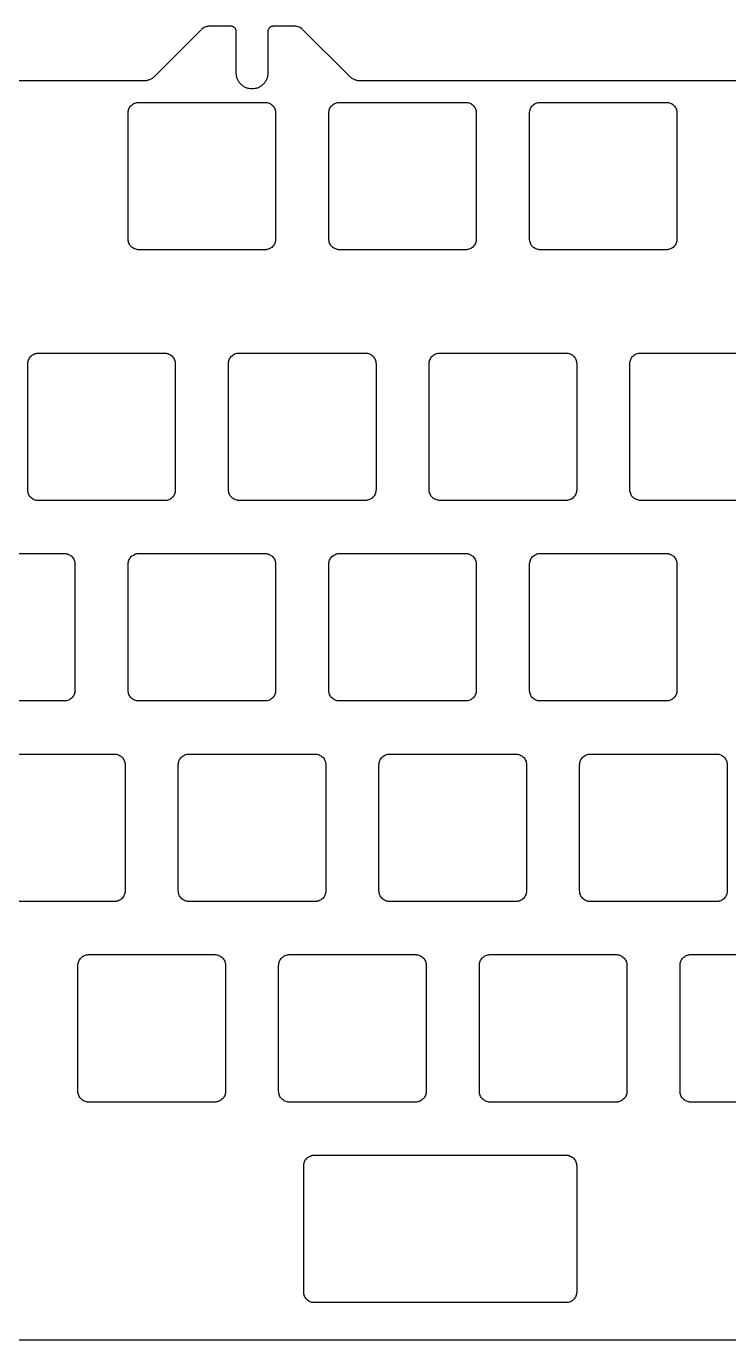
# Model space of a CAD drawing. Header units: millimetres. Extents: x 71 to 420, y 37 to 165.
# Drawn here: x 169.4 to 236, y 40.1 to 164.9 of the extents above; entities that cross this region are included whole.
import ezdxf

# ---------------------------------------------------------------- set-up
doc = ezdxf.new("R2010")
doc.units = ezdxf.units.MM

msp = doc.modelspace()

# ---------------------------------------------------------------- linework, layer by layer
at = {"color": 7, "linetype": 'Continuous', "lineweight": 25}
for p, q in [((188.79, 164.89), (186.71, 164.89)), ((194.88, 164.89), (192.79, 164.89)), ((186, 164.59), (181.53, 160.12)), ((189.29, 160.44), (189.29, 164.39)), ((192.29, 164.39), (192.29, 160.44)), ((200.06, 160.12), (195.59, 164.59)), ((180.47, 159.69), (115.39, 159.69)), ((266.2, 159.69), (201.12, 159.69)), ((180.03, 157.66), (192.03, 157.66)), ((199.08, 157.66), (211.08, 157.66)), ((218.13, 157.66), (230.13, 157.66)), ((179.03, 144.66), (179.03, 156.66)), ((193.03, 156.66), (193.03, 144.66)), ((198.08, 144.66), (198.08, 156.66)), ((212.08, 156.66), (212.08, 144.66)), ((217.13, 144.66), (217.13, 156.66)), ((231.13, 156.66), (231.13, 144.66)), ((192.03, 143.66), (180.03, 143.66)), ((211.08, 143.66), (199.08, 143.66)), ((230.13, 143.66), (218.13, 143.66)), ((170.51, 133.83), (182.51, 133.83)), ((189.56, 133.85), (201.56, 133.85)), ((208.61, 133.85), (220.61, 133.85)), ((227.66, 133.85), (239.66, 133.85)), ((169.51, 120.83), (169.51, 132.83)), ((183.51, 132.83), (183.51, 120.83)), ((188.56, 120.85), (188.56, 132.85)), ((202.56, 132.85), (202.56, 120.85)), ((207.61, 120.85), (207.61, 132.85)), ((221.61, 132.85), (221.61, 120.85)), ((226.66, 120.85), (226.66, 132.85)), ((182.51, 119.83), (170.51, 119.83)), ((201.56, 119.85), (189.56, 119.85)), ((220.61, 119.85), (208.61, 119.85)), ((239.66, 119.85), (227.66, 119.85)), ((160.98, 114.8), (172.98, 114.8)), ((180.03, 114.8), (192.03, 114.8)), ((199.08, 114.8), (211.08, 114.8)), ((218.13, 114.8), (230.13, 114.8)), ((173.98, 113.8), (173.98, 101.8)), ((179.03, 101.8), (179.03, 113.8)), ((193.03, 113.8), (193.03, 101.8)), ((198.08, 101.8), (198.08, 113.8)), ((212.08, 113.8), (212.08, 101.8)), ((217.13, 101.8), (217.13, 113.8)), ((231.13, 113.8), (231.13, 101.8)), ((172.98, 100.8), (160.98, 100.8)), ((192.03, 100.8), (180.03, 100.8)), ((211.08, 100.8), (199.08, 100.8)), ((230.13, 100.8), (218.13, 100.8)), ((165.74, 95.75), (177.74, 95.75)), ((184.79, 95.75), (196.79, 95.75)), ((203.84, 95.75), (215.84, 95.75)), ((222.89, 95.75), (234.89, 95.75)), ((178.74, 94.75), (178.74, 82.75)), ((183.79, 82.75), (183.79, 94.75)), ((197.79, 94.75), (197.79, 82.75)), ((202.84, 82.75), (202.84, 94.75)), ((216.84, 94.75), (216.84, 82.75)), ((221.89, 82.75), (221.89, 94.75)), ((235.89, 94.75), (235.89, 82.75)), ((177.74, 81.75), (165.74, 81.75)), ((196.79, 81.75), (184.79, 81.75)), ((215.84, 81.75), (203.84, 81.75)), ((234.89, 81.75), (222.89, 81.75)), ((175.27, 76.7), (187.27, 76.7)), ((194.32, 76.7), (206.32, 76.7)), ((213.37, 76.7), (225.37, 76.7)), ((232.42, 76.7), (244.42, 76.7)), ((174.27, 63.7), (174.27, 75.7)), ((188.27, 75.7), (188.27, 63.7)), ((193.32, 63.7), (193.32, 75.7)), ((207.32, 75.7), (207.32, 63.7)), ((212.37, 63.7), (212.37, 75.7)), ((226.37, 75.7), (226.37, 63.7)), ((231.42, 63.7), (231.42, 75.7)), ((187.27, 62.7), (175.27, 62.7)), ((206.32, 62.7), (194.32, 62.7)), ((225.37, 62.7), (213.37, 62.7)), ((244.42, 62.7), (232.42, 62.7)), ((196.7, 57.65), (206.22, 57.65)), ((206.22, 57.65), (220.61, 57.65)), ((195.7, 44.65), (195.7, 56.65)), ((221.61, 56.65), (221.61, 44.65)), ((211.08, 43.65), (196.7, 43.65)), ((220.61, 43.65), (211.09, 43.65)), ((127.68, 40.12), (277.72, 40.12))]:
    msp.add_line(p, q, dxfattribs=at)
for points, knots in [([(186.71, 164.89), (186.68, 164.88), (186.61, 164.88), (186.48, 164.86), (186.32, 164.82), (186.18, 164.74), (186.07, 164.66), (186.03, 164.62), (186, 164.59)], [0, 0, 0, 0, 0.125076, 0.250151, 0.5, 0.749849, 0.874924, 1, 1, 1, 1]), ([(189.29, 164.39), (189.29, 164.41), (189.29, 164.45), (189.28, 164.52), (189.25, 164.59), (189.21, 164.67), (189.15, 164.74), (189.07, 164.8), (188.99, 164.85), (188.89, 164.88), (188.83, 164.88), (188.79, 164.89)], [0, 0, 0, 0, 0.083631, 0.166537, 0.250168, 0.37514, 0.500112, 0.625084, 0.750056, 0.875028, 1, 1, 1, 1]), ([(192.79, 164.89), (192.77, 164.88), (192.73, 164.88), (192.67, 164.87), (192.59, 164.85), (192.52, 164.8), (192.44, 164.74), (192.38, 164.67), (192.33, 164.58), (192.3, 164.48), (192.3, 164.42), (192.29, 164.39)], [0, 0, 0, 0, 0.083631, 0.166537, 0.250168, 0.37514, 0.500112, 0.625084, 0.750056, 0.875028, 1, 1, 1, 1]), ([(195.59, 164.59), (195.56, 164.62), (195.52, 164.66), (195.41, 164.74), (195.27, 164.82), (195.11, 164.86), (194.98, 164.88), (194.91, 164.88), (194.88, 164.89)], [0, 0, 0, 0, 0.125076, 0.250152, 0.5, 0.749849, 0.874924, 1, 1, 1, 1]), ([(181.53, 160.12), (181.51, 160.1), (181.46, 160.06), (181.39, 159.99), (181.29, 159.93), (181.18, 159.86), (181.05, 159.8), (180.91, 159.75), (180.77, 159.71), (180.62, 159.69), (180.52, 159.69), (180.47, 159.69)], [0, 0, 0, 0, 0.083407, 0.166635, 0.250042, 0.375035, 0.500028, 0.625021, 0.750014, 0.875007, 1, 1, 1, 1]), ([(192.29, 160.44), (192.29, 160.4), (192.29, 160.34), (192.28, 160.24), (192.26, 160.13), (192.23, 160), (192.17, 159.81), (192.05, 159.6), (191.86, 159.37), (191.63, 159.18), (191.37, 159.04), (191.09, 158.95), (190.79, 158.93), (190.5, 158.95), (190.22, 159.04), (189.96, 159.18), (189.73, 159.37), (189.54, 159.6), (189.42, 159.81), (189.36, 160), (189.32, 160.14), (189.3, 160.29), (189.3, 160.39), (189.29, 160.44)], [0, 0, 0, 0, 0.020872, 0.041698, 0.06257, 0.093848, 0.125126, 0.187606, 0.250086, 0.312566, 0.375047, 0.437527, 0.500007, 0.562487, 0.624967, 0.687448, 0.749928, 0.812408, 0.874888, 0.906166, 0.937444, 0.968722, 1, 1, 1, 1]), ([(201.12, 159.69), (201.08, 159.69), (201.02, 159.69), (200.92, 159.7), (200.81, 159.72), (200.68, 159.75), (200.54, 159.8), (200.41, 159.86), (200.28, 159.94), (200.16, 160.02), (200.09, 160.09), (200.06, 160.12)], [0, 0, 0, 0, 0.083407, 0.166635, 0.250042, 0.375035, 0.500028, 0.625021, 0.750014, 0.875007, 1, 1, 1, 1]), ([(179.03, 156.66), (179.04, 156.69), (179.04, 156.76), (179.06, 156.89), (179.1, 157.05), (179.2, 157.22), (179.32, 157.37), (179.48, 157.5), (179.65, 157.59), (179.81, 157.64), (179.94, 157.66), (180, 157.66), (180.03, 157.66)], [0, 0, 0, 0, 0.0625568, 0.1251136, 0.2500758, 0.3750379, 0.5, 0.6249622, 0.7499244, 0.8748865, 0.9374433, 1, 1, 1, 1]), ([(192.03, 157.66), (192.07, 157.66), (192.13, 157.66), (192.26, 157.64), (192.42, 157.59), (192.59, 157.5), (192.75, 157.37), (192.87, 157.22), (192.96, 157.05), (193.01, 156.89), (193.03, 156.76), (193.03, 156.69), (193.03, 156.66)], [0, 0, 0, 0, 0.062557, 0.125114, 0.250076, 0.375038, 0.5, 0.624962, 0.749924, 0.874886, 0.937443, 1, 1, 1, 1]), ([(198.08, 156.66), (198.09, 156.69), (198.09, 156.76), (198.11, 156.89), (198.15, 157.05), (198.25, 157.22), (198.37, 157.37), (198.53, 157.5), (198.7, 157.59), (198.86, 157.64), (198.99, 157.66), (199.05, 157.66), (199.08, 157.66)], [0, 0, 0, 0, 0.062557, 0.125114, 0.250076, 0.375038, 0.5, 0.624962, 0.749924, 0.874886, 0.937443, 1, 1, 1, 1]), ([(211.08, 157.66), (211.12, 157.66), (211.18, 157.66), (211.31, 157.64), (211.47, 157.59), (211.64, 157.5), (211.8, 157.37), (211.92, 157.22), (212.01, 157.05), (212.06, 156.89), (212.08, 156.76), (212.08, 156.69), (212.08, 156.66)], [0, 0, 0, 0, 0.062557, 0.125114, 0.250076, 0.375038, 0.5, 0.624962, 0.749924, 0.874886, 0.937443, 1, 1, 1, 1]), ([(217.13, 156.66), (217.14, 156.69), (217.14, 156.76), (217.16, 156.89), (217.2, 157.05), (217.3, 157.22), (217.42, 157.37), (217.58, 157.5), (217.75, 157.59), (217.91, 157.64), (218.04, 157.66), (218.1, 157.66), (218.13, 157.66)], [0, 0, 0, 0, 0.0625568, 0.1251136, 0.2500757, 0.3750378, 0.5, 0.6249621, 0.7499242, 0.8748865, 0.9374432, 1, 1, 1, 1]), ([(230.13, 157.66), (230.17, 157.66), (230.23, 157.66), (230.36, 157.64), (230.52, 157.59), (230.69, 157.5), (230.85, 157.37), (230.97, 157.22), (231.06, 157.05), (231.11, 156.89), (231.13, 156.76), (231.13, 156.69), (231.13, 156.66)], [0, 0, 0, 0, 0.062557, 0.125114, 0.250076, 0.375038, 0.5, 0.624962, 0.749924, 0.874886, 0.937443, 1, 1, 1, 1]), ([(180.03, 143.66), (180, 143.66), (179.94, 143.66), (179.81, 143.68), (179.65, 143.73), (179.48, 143.82), (179.32, 143.95), (179.2, 144.1), (179.1, 144.28), (179.06, 144.43), (179.04, 144.56), (179.04, 144.63), (179.03, 144.66)], [0, 0, 0, 0, 0.0625567, 0.1251135, 0.2500756, 0.3750377, 0.5, 0.6249621, 0.7499242, 0.8748864, 0.9374432, 1, 1, 1, 1]), ([(193.03, 144.66), (193.03, 144.63), (193.03, 144.56), (193.01, 144.43), (192.96, 144.28), (192.87, 144.1), (192.75, 143.95), (192.59, 143.82), (192.42, 143.73), (192.26, 143.68), (192.13, 143.66), (192.07, 143.66), (192.03, 143.66)], [0, 0, 0, 0, 0.062557, 0.125114, 0.250076, 0.375038, 0.5, 0.624962, 0.749924, 0.874886, 0.937443, 1, 1, 1, 1]), ([(199.08, 143.66), (199.05, 143.66), (198.99, 143.66), (198.86, 143.68), (198.7, 143.73), (198.53, 143.82), (198.37, 143.95), (198.25, 144.1), (198.15, 144.28), (198.11, 144.43), (198.09, 144.56), (198.09, 144.63), (198.08, 144.66)], [0, 0, 0, 0, 0.062557, 0.125114, 0.250076, 0.375038, 0.5, 0.624962, 0.749924, 0.874886, 0.937443, 1, 1, 1, 1]), ([(212.08, 144.66), (212.08, 144.63), (212.08, 144.56), (212.06, 144.43), (212.01, 144.28), (211.92, 144.1), (211.8, 143.95), (211.64, 143.82), (211.47, 143.73), (211.31, 143.68), (211.18, 143.66), (211.12, 143.66), (211.08, 143.66)], [0, 0, 0, 0, 0.062557, 0.125114, 0.250076, 0.375038, 0.5, 0.624962, 0.749924, 0.874886, 0.937443, 1, 1, 1, 1]), ([(218.13, 143.66), (218.1, 143.66), (218.04, 143.66), (217.91, 143.68), (217.75, 143.73), (217.58, 143.82), (217.42, 143.95), (217.3, 144.1), (217.2, 144.28), (217.16, 144.43), (217.14, 144.56), (217.14, 144.63), (217.13, 144.66)], [0, 0, 0, 0, 0.062557, 0.125114, 0.250076, 0.375038, 0.5, 0.624962, 0.749924, 0.874886, 0.937443, 1, 1, 1, 1]), ([(231.13, 144.66), (231.13, 144.63), (231.13, 144.56), (231.11, 144.43), (231.06, 144.28), (230.97, 144.1), (230.85, 143.95), (230.69, 143.82), (230.52, 143.73), (230.36, 143.68), (230.23, 143.66), (230.17, 143.66), (230.13, 143.66)], [0, 0, 0, 0, 0.0625568, 0.1251136, 0.2500757, 0.3750379, 0.5000001, 0.6249621, 0.7499242, 0.8748865, 0.9374432, 1, 1, 1, 1]), ([(169.51, 132.83), (169.51, 132.86), (169.51, 132.93), (169.53, 133.06), (169.58, 133.21), (169.67, 133.39), (169.8, 133.54), (169.95, 133.67), (170.12, 133.76), (170.28, 133.81), (170.41, 133.83), (170.47, 133.83), (170.51, 133.83)], [0, 0, 0, 0, 0.0625567, 0.1251135, 0.2500757, 0.3750378, 0.5, 0.6249621, 0.7499244, 0.8748865, 0.9374433, 1, 1, 1, 1]), ([(182.51, 133.83), (182.54, 133.83), (182.61, 133.83), (182.74, 133.81), (182.89, 133.76), (183.07, 133.67), (183.22, 133.54), (183.34, 133.39), (183.44, 133.21), (183.48, 133.06), (183.5, 132.93), (183.51, 132.86), (183.51, 132.83)], [0, 0, 0, 0, 0.062557, 0.125114, 0.250076, 0.375038, 0.5, 0.624962, 0.749924, 0.874887, 0.937443, 1, 1, 1, 1]), ([(188.56, 132.85), (188.56, 132.88), (188.56, 132.95), (188.58, 133.08), (188.63, 133.23), (188.72, 133.41), (188.85, 133.56), (189, 133.68), (189.17, 133.78), (189.33, 133.83), (189.46, 133.85), (189.52, 133.85), (189.56, 133.85)], [0, 0, 0, 0, 0.062557, 0.125114, 0.250076, 0.375038, 0.5, 0.624962, 0.749924, 0.874886, 0.937443, 1, 1, 1, 1]), ([(201.56, 133.85), (201.59, 133.85), (201.66, 133.85), (201.79, 133.83), (201.94, 133.78), (202.12, 133.68), (202.27, 133.56), (202.39, 133.41), (202.49, 133.23), (202.53, 133.08), (202.55, 132.95), (202.56, 132.88), (202.56, 132.85)], [0, 0, 0, 0, 0.062557, 0.125114, 0.250076, 0.375038, 0.5, 0.624962, 0.749924, 0.874886, 0.937443, 1, 1, 1, 1]), ([(207.61, 132.85), (207.61, 132.88), (207.61, 132.95), (207.63, 133.08), (207.68, 133.23), (207.77, 133.41), (207.9, 133.56), (208.05, 133.68), (208.22, 133.78), (208.38, 133.83), (208.51, 133.85), (208.57, 133.85), (208.61, 133.85)], [0, 0, 0, 0, 0.062557, 0.125114, 0.250076, 0.375038, 0.5, 0.624962, 0.749924, 0.874886, 0.937443, 1, 1, 1, 1]), ([(220.61, 133.85), (220.64, 133.85), (220.71, 133.85), (220.84, 133.83), (220.99, 133.78), (221.17, 133.68), (221.32, 133.56), (221.44, 133.41), (221.54, 133.23), (221.58, 133.08), (221.6, 132.95), (221.61, 132.88), (221.61, 132.85)], [0, 0, 0, 0, 0.062557, 0.125114, 0.250076, 0.375038, 0.5, 0.624962, 0.749924, 0.874886, 0.937443, 1, 1, 1, 1]), ([(226.66, 132.85), (226.66, 132.88), (226.66, 132.95), (226.68, 133.08), (226.73, 133.23), (226.82, 133.41), (226.95, 133.56), (227.1, 133.68), (227.27, 133.78), (227.43, 133.83), (227.56, 133.85), (227.62, 133.85), (227.66, 133.85)], [0, 0, 0, 0, 0.062557, 0.125114, 0.250076, 0.375038, 0.5, 0.624962, 0.749924, 0.874886, 0.937443, 1, 1, 1, 1]), ([(170.51, 119.83), (170.47, 119.83), (170.41, 119.83), (170.28, 119.85), (170.12, 119.9), (169.95, 119.99), (169.8, 120.12), (169.67, 120.27), (169.58, 120.44), (169.53, 120.6), (169.51, 120.73), (169.51, 120.8), (169.51, 120.83)], [0, 0, 0, 0, 0.062557, 0.125114, 0.250076, 0.375038, 0.5, 0.624962, 0.749924, 0.874886, 0.937443, 1, 1, 1, 1]), ([(183.51, 120.83), (183.51, 120.8), (183.5, 120.73), (183.48, 120.6), (183.44, 120.44), (183.34, 120.27), (183.22, 120.12), (183.07, 119.99), (182.89, 119.9), (182.74, 119.85), (182.61, 119.83), (182.54, 119.83), (182.51, 119.83)], [0, 0, 0, 0, 0.062557, 0.125114, 0.250076, 0.375038, 0.5, 0.624962, 0.749924, 0.874886, 0.937443, 1, 1, 1, 1]), ([(189.56, 119.85), (189.52, 119.85), (189.46, 119.85), (189.33, 119.87), (189.17, 119.92), (189, 120.01), (188.85, 120.14), (188.72, 120.29), (188.63, 120.46), (188.58, 120.62), (188.56, 120.75), (188.56, 120.82), (188.56, 120.85)], [0, 0, 0, 0, 0.062557, 0.125114, 0.250076, 0.375038, 0.5, 0.624962, 0.749924, 0.874886, 0.937443, 1, 1, 1, 1]), ([(202.56, 120.85), (202.56, 120.82), (202.55, 120.75), (202.53, 120.62), (202.49, 120.46), (202.39, 120.29), (202.27, 120.14), (202.12, 120.01), (201.94, 119.92), (201.79, 119.87), (201.66, 119.85), (201.59, 119.85), (201.56, 119.85)], [0, 0, 0, 0, 0.062557, 0.125114, 0.250076, 0.375038, 0.5, 0.624962, 0.749924, 0.874886, 0.937443, 1, 1, 1, 1]), ([(208.61, 119.85), (208.57, 119.85), (208.51, 119.85), (208.38, 119.87), (208.22, 119.92), (208.05, 120.01), (207.9, 120.14), (207.77, 120.29), (207.68, 120.46), (207.63, 120.62), (207.61, 120.75), (207.61, 120.82), (207.61, 120.85)], [0, 0, 0, 0, 0.062557, 0.125114, 0.250076, 0.375038, 0.5, 0.624962, 0.749924, 0.874886, 0.937443, 1, 1, 1, 1]), ([(221.61, 120.85), (221.61, 120.82), (221.6, 120.75), (221.58, 120.62), (221.54, 120.46), (221.44, 120.29), (221.32, 120.14), (221.17, 120.01), (220.99, 119.92), (220.84, 119.87), (220.71, 119.85), (220.64, 119.85), (220.61, 119.85)], [0, 0, 0, 0, 0.062557, 0.125114, 0.250076, 0.375038, 0.5, 0.624962, 0.749924, 0.874886, 0.937443, 1, 1, 1, 1]), ([(227.66, 119.85), (227.62, 119.85), (227.56, 119.85), (227.43, 119.87), (227.27, 119.92), (227.1, 120.01), (226.95, 120.14), (226.82, 120.29), (226.73, 120.46), (226.68, 120.62), (226.66, 120.75), (226.66, 120.82), (226.66, 120.85)], [0, 0, 0, 0, 0.062557, 0.125114, 0.250076, 0.375038, 0.5, 0.624962, 0.749924, 0.874886, 0.937443, 1, 1, 1, 1]), ([(172.98, 114.8), (173.02, 114.8), (173.08, 114.8), (173.21, 114.78), (173.37, 114.73), (173.54, 114.63), (173.69, 114.51), (173.82, 114.36), (173.91, 114.18), (173.96, 114.03), (173.98, 113.9), (173.98, 113.83), (173.98, 113.8)], [0, 0, 0, 0, 0.062557, 0.125114, 0.250076, 0.375038, 0.5, 0.624962, 0.749924, 0.874886, 0.937443, 1, 1, 1, 1]), ([(179.03, 113.8), (179.03, 113.83), (179.04, 113.9), (179.06, 114.03), (179.1, 114.18), (179.2, 114.36), (179.32, 114.51), (179.47, 114.63), (179.65, 114.73), (179.8, 114.78), (179.93, 114.8), (180, 114.8), (180.03, 114.8)], [0, 0, 0, 0, 0.062557, 0.125114, 0.250076, 0.375038, 0.5, 0.624962, 0.749924, 0.874886, 0.937443, 1, 1, 1, 1]), ([(192.03, 114.8), (192.07, 114.8), (192.13, 114.8), (192.26, 114.78), (192.42, 114.73), (192.59, 114.63), (192.74, 114.51), (192.87, 114.36), (192.96, 114.18), (193.01, 114.03), (193.03, 113.9), (193.03, 113.83), (193.03, 113.8)], [0, 0, 0, 0, 0.062557, 0.125114, 0.250076, 0.375038, 0.5, 0.624962, 0.749924, 0.874886, 0.937443, 1, 1, 1, 1]), ([(198.08, 113.8), (198.08, 113.83), (198.09, 113.9), (198.11, 114.03), (198.15, 114.18), (198.25, 114.36), (198.37, 114.51), (198.52, 114.63), (198.7, 114.73), (198.85, 114.78), (198.98, 114.8), (199.05, 114.8), (199.08, 114.8)], [0, 0, 0, 0, 0.0625568, 0.1251136, 0.2500757, 0.3750379, 0.5, 0.6249623, 0.7499244, 0.8748864, 0.9374433, 1, 1, 1, 1]), ([(211.08, 114.8), (211.12, 114.8), (211.18, 114.8), (211.31, 114.78), (211.47, 114.73), (211.64, 114.63), (211.79, 114.51), (211.92, 114.36), (212.01, 114.18), (212.06, 114.03), (212.08, 113.9), (212.08, 113.83), (212.08, 113.8)], [0, 0, 0, 0, 0.062557, 0.125114, 0.250076, 0.375038, 0.5, 0.624962, 0.749924, 0.874886, 0.937443, 1, 1, 1, 1]), ([(217.13, 113.8), (217.13, 113.83), (217.14, 113.9), (217.16, 114.03), (217.2, 114.18), (217.3, 114.36), (217.42, 114.51), (217.57, 114.63), (217.75, 114.73), (217.9, 114.78), (218.03, 114.8), (218.1, 114.8), (218.13, 114.8)], [0, 0, 0, 0, 0.062557, 0.125114, 0.250076, 0.375038, 0.5, 0.624962, 0.749924, 0.874886, 0.937443, 1, 1, 1, 1]), ([(230.13, 114.8), (230.17, 114.8), (230.23, 114.8), (230.36, 114.78), (230.52, 114.73), (230.69, 114.63), (230.84, 114.51), (230.97, 114.36), (231.06, 114.18), (231.11, 114.03), (231.13, 113.9), (231.13, 113.83), (231.13, 113.8)], [0, 0, 0, 0, 0.0625567, 0.1251135, 0.2500756, 0.3750379, 0.5, 0.6249621, 0.7499243, 0.8748864, 0.9374432, 1, 1, 1, 1]), ([(173.98, 101.8), (173.98, 101.77), (173.98, 101.7), (173.96, 101.57), (173.91, 101.41), (173.82, 101.24), (173.69, 101.09), (173.54, 100.96), (173.37, 100.87), (173.21, 100.82), (173.08, 100.8), (173.02, 100.8), (172.98, 100.8)], [0, 0, 0, 0, 0.062557, 0.125114, 0.250076, 0.375038, 0.5, 0.624962, 0.749924, 0.874886, 0.937443, 1, 1, 1, 1]), ([(180.03, 100.8), (180, 100.8), (179.93, 100.8), (179.8, 100.82), (179.65, 100.87), (179.47, 100.96), (179.32, 101.09), (179.2, 101.24), (179.1, 101.41), (179.06, 101.57), (179.04, 101.7), (179.03, 101.77), (179.03, 101.8)], [0, 0, 0, 0, 0.062557, 0.125114, 0.250076, 0.375038, 0.5, 0.624962, 0.749924, 0.874886, 0.937443, 1, 1, 1, 1]), ([(193.03, 101.8), (193.03, 101.77), (193.03, 101.7), (193.01, 101.57), (192.96, 101.41), (192.87, 101.24), (192.74, 101.09), (192.59, 100.96), (192.42, 100.87), (192.26, 100.82), (192.13, 100.8), (192.07, 100.8), (192.03, 100.8)], [0, 0, 0, 0, 0.062557, 0.125114, 0.250076, 0.375038, 0.5, 0.624962, 0.749924, 0.874886, 0.937443, 1, 1, 1, 1]), ([(199.08, 100.8), (199.05, 100.8), (198.98, 100.8), (198.85, 100.82), (198.7, 100.87), (198.52, 100.96), (198.37, 101.09), (198.25, 101.24), (198.15, 101.41), (198.11, 101.57), (198.09, 101.7), (198.08, 101.77), (198.08, 101.8)], [0, 0, 0, 0, 0.062557, 0.125114, 0.250076, 0.375038, 0.5, 0.624962, 0.749924, 0.874886, 0.937443, 1, 1, 1, 1]), ([(212.08, 101.8), (212.08, 101.77), (212.08, 101.7), (212.06, 101.57), (212.01, 101.41), (211.92, 101.24), (211.79, 101.09), (211.64, 100.96), (211.47, 100.87), (211.31, 100.82), (211.18, 100.8), (211.12, 100.8), (211.08, 100.8)], [0, 0, 0, 0, 0.062557, 0.125114, 0.250076, 0.375038, 0.5, 0.624962, 0.749924, 0.874886, 0.937443, 1, 1, 1, 1]), ([(218.13, 100.8), (218.1, 100.8), (218.03, 100.8), (217.9, 100.82), (217.75, 100.87), (217.57, 100.96), (217.42, 101.09), (217.3, 101.24), (217.2, 101.41), (217.16, 101.57), (217.14, 101.7), (217.13, 101.77), (217.13, 101.8)], [0, 0, 0, 0, 0.062557, 0.125114, 0.250076, 0.375038, 0.5, 0.624962, 0.749924, 0.874886, 0.937443, 1, 1, 1, 1]), ([(231.13, 101.8), (231.13, 101.77), (231.13, 101.7), (231.11, 101.57), (231.06, 101.41), (230.97, 101.24), (230.84, 101.09), (230.69, 100.96), (230.52, 100.87), (230.36, 100.82), (230.23, 100.8), (230.17, 100.8), (230.13, 100.8)], [0, 0, 0, 0, 0.062557, 0.125114, 0.250076, 0.375038, 0.5, 0.624962, 0.749924, 0.874886, 0.937443, 1, 1, 1, 1]), ([(177.74, 95.75), (177.78, 95.75), (177.84, 95.75), (177.97, 95.73), (178.13, 95.68), (178.3, 95.58), (178.46, 95.46), (178.58, 95.31), (178.67, 95.13), (178.72, 94.98), (178.74, 94.85), (178.74, 94.78), (178.74, 94.75)], [0, 0, 0, 0, 0.0625568, 0.1251135, 0.2500758, 0.3750379, 0.4999999, 0.6249621, 0.7499243, 0.8748864, 0.9374432, 1, 1, 1, 1]), ([(183.79, 94.75), (183.8, 94.78), (183.8, 94.85), (183.82, 94.98), (183.86, 95.13), (183.96, 95.31), (184.08, 95.46), (184.24, 95.58), (184.41, 95.68), (184.57, 95.73), (184.7, 95.75), (184.76, 95.75), (184.79, 95.75)], [0, 0, 0, 0, 0.062557, 0.125114, 0.250076, 0.375038, 0.5, 0.624962, 0.749924, 0.874886, 0.937443, 1, 1, 1, 1]), ([(196.79, 95.75), (196.83, 95.75), (196.89, 95.75), (197.02, 95.73), (197.18, 95.68), (197.35, 95.58), (197.51, 95.46), (197.63, 95.31), (197.72, 95.13), (197.77, 94.98), (197.79, 94.85), (197.79, 94.78), (197.79, 94.75)], [0, 0, 0, 0, 0.062557, 0.125114, 0.250076, 0.375038, 0.5, 0.624962, 0.749924, 0.874886, 0.937443, 1, 1, 1, 1]), ([(202.84, 94.75), (202.85, 94.78), (202.85, 94.85), (202.87, 94.98), (202.91, 95.13), (203.01, 95.31), (203.13, 95.46), (203.29, 95.58), (203.46, 95.68), (203.62, 95.73), (203.75, 95.75), (203.81, 95.75), (203.84, 95.75)], [0, 0, 0, 0, 0.062557, 0.125114, 0.250076, 0.375038, 0.5, 0.624962, 0.749924, 0.874886, 0.937443, 1, 1, 1, 1]), ([(215.84, 95.75), (215.88, 95.75), (215.94, 95.75), (216.07, 95.73), (216.23, 95.68), (216.4, 95.58), (216.56, 95.46), (216.68, 95.31), (216.77, 95.13), (216.82, 94.98), (216.84, 94.85), (216.84, 94.78), (216.84, 94.75)], [0, 0, 0, 0, 0.062557, 0.125114, 0.250076, 0.375038, 0.5, 0.624962, 0.749924, 0.874886, 0.937443, 1, 1, 1, 1]), ([(221.89, 94.75), (221.9, 94.78), (221.9, 94.85), (221.92, 94.98), (221.96, 95.13), (222.06, 95.31), (222.18, 95.46), (222.34, 95.58), (222.51, 95.68), (222.67, 95.73), (222.8, 95.75), (222.86, 95.75), (222.89, 95.75)], [0, 0, 0, 0, 0.062557, 0.125114, 0.250076, 0.375038, 0.5, 0.624962, 0.749924, 0.874886, 0.937443, 1, 1, 1, 1]), ([(234.89, 95.75), (234.93, 95.75), (234.99, 95.75), (235.12, 95.73), (235.28, 95.68), (235.45, 95.58), (235.61, 95.46), (235.73, 95.31), (235.82, 95.13), (235.87, 94.98), (235.89, 94.85), (235.89, 94.78), (235.89, 94.75)], [0, 0, 0, 0, 0.062557, 0.125114, 0.250076, 0.375038, 0.5, 0.624962, 0.749924, 0.874886, 0.937443, 1, 1, 1, 1]), ([(178.74, 82.75), (178.74, 82.72), (178.74, 82.65), (178.72, 82.52), (178.67, 82.36), (178.58, 82.19), (178.46, 82.04), (178.3, 81.91), (178.13, 81.82), (177.97, 81.77), (177.84, 81.75), (177.78, 81.75), (177.74, 81.75)], [0, 0, 0, 0, 0.062557, 0.125113, 0.250076, 0.375038, 0.5, 0.624962, 0.749924, 0.874886, 0.937443, 1, 1, 1, 1]), ([(184.79, 81.75), (184.76, 81.75), (184.7, 81.75), (184.57, 81.77), (184.41, 81.82), (184.24, 81.91), (184.08, 82.04), (183.96, 82.19), (183.86, 82.36), (183.82, 82.52), (183.8, 82.65), (183.8, 82.72), (183.79, 82.75)], [0, 0, 0, 0, 0.062557, 0.125114, 0.250076, 0.375038, 0.5, 0.624962, 0.749924, 0.874886, 0.937443, 1, 1, 1, 1]), ([(197.79, 82.75), (197.79, 82.72), (197.79, 82.65), (197.77, 82.52), (197.72, 82.36), (197.63, 82.19), (197.51, 82.04), (197.35, 81.91), (197.18, 81.82), (197.02, 81.77), (196.89, 81.75), (196.83, 81.75), (196.79, 81.75)], [0, 0, 0, 0, 0.062557, 0.125114, 0.250076, 0.375038, 0.5, 0.624962, 0.749924, 0.874886, 0.937443, 1, 1, 1, 1]), ([(203.84, 81.75), (203.81, 81.75), (203.75, 81.75), (203.62, 81.77), (203.46, 81.82), (203.29, 81.91), (203.13, 82.04), (203.01, 82.19), (202.91, 82.36), (202.87, 82.52), (202.85, 82.65), (202.85, 82.72), (202.84, 82.75)], [0, 0, 0, 0, 0.0625567, 0.1251136, 0.2500756, 0.3750377, 0.5, 0.6249621, 0.7499243, 0.8748865, 0.9374432, 1, 1, 1, 1]), ([(216.84, 82.75), (216.84, 82.72), (216.84, 82.65), (216.82, 82.52), (216.77, 82.36), (216.68, 82.19), (216.56, 82.04), (216.4, 81.91), (216.23, 81.82), (216.07, 81.77), (215.94, 81.75), (215.88, 81.75), (215.84, 81.75)], [0, 0, 0, 0, 0.0625568, 0.1251135, 0.2500757, 0.3750379, 0.5, 0.6249623, 0.7499244, 0.8748864, 0.9374433, 1, 1, 1, 1]), ([(222.89, 81.75), (222.86, 81.75), (222.8, 81.75), (222.67, 81.77), (222.51, 81.82), (222.34, 81.91), (222.18, 82.04), (222.06, 82.19), (221.96, 82.36), (221.92, 82.52), (221.9, 82.65), (221.9, 82.72), (221.89, 82.75)], [0, 0, 0, 0, 0.0625568, 0.1251135, 0.2500758, 0.3750379, 0.5, 0.6249622, 0.7499243, 0.8748865, 0.9374433, 1, 1, 1, 1]), ([(235.89, 82.75), (235.89, 82.72), (235.89, 82.65), (235.87, 82.52), (235.82, 82.36), (235.73, 82.19), (235.61, 82.04), (235.45, 81.91), (235.28, 81.82), (235.12, 81.77), (234.99, 81.75), (234.93, 81.75), (234.89, 81.75)], [0, 0, 0, 0, 0.0625567, 0.1251135, 0.2500757, 0.3750378, 0.5, 0.6249621, 0.7499242, 0.8748865, 0.9374433, 1, 1, 1, 1]), ([(174.27, 75.7), (174.27, 75.73), (174.27, 75.8), (174.29, 75.93), (174.34, 76.08), (174.43, 76.26), (174.56, 76.41), (174.71, 76.53), (174.88, 76.63), (175.04, 76.68), (175.17, 76.7), (175.24, 76.7), (175.27, 76.7)], [0, 0, 0, 0, 0.062557, 0.125114, 0.250076, 0.375038, 0.5, 0.624962, 0.749924, 0.874886, 0.937443, 1, 1, 1, 1]), ([(187.27, 76.7), (187.3, 76.7), (187.37, 76.7), (187.5, 76.68), (187.66, 76.63), (187.83, 76.53), (187.98, 76.41), (188.11, 76.26), (188.2, 76.08), (188.25, 75.93), (188.27, 75.8), (188.27, 75.73), (188.27, 75.7)], [0, 0, 0, 0, 0.062557, 0.125114, 0.250076, 0.375038, 0.5, 0.624962, 0.749924, 0.874886, 0.937443, 1, 1, 1, 1]), ([(193.32, 75.7), (193.32, 75.73), (193.32, 75.8), (193.34, 75.93), (193.39, 76.08), (193.48, 76.26), (193.61, 76.41), (193.76, 76.53), (193.93, 76.63), (194.09, 76.68), (194.22, 76.7), (194.29, 76.7), (194.32, 76.7)], [0, 0, 0, 0, 0.062557, 0.125114, 0.250076, 0.375038, 0.5, 0.624962, 0.749924, 0.874886, 0.937443, 1, 1, 1, 1]), ([(206.32, 76.7), (206.35, 76.7), (206.42, 76.7), (206.55, 76.68), (206.71, 76.63), (206.88, 76.53), (207.03, 76.41), (207.16, 76.26), (207.25, 76.08), (207.3, 75.93), (207.32, 75.8), (207.32, 75.73), (207.32, 75.7)], [0, 0, 0, 0, 0.062557, 0.125114, 0.250076, 0.375038, 0.5, 0.624962, 0.749924, 0.874886, 0.937443, 1, 1, 1, 1]), ([(212.37, 75.7), (212.37, 75.73), (212.37, 75.8), (212.39, 75.93), (212.44, 76.08), (212.53, 76.26), (212.66, 76.41), (212.81, 76.53), (212.98, 76.63), (213.14, 76.68), (213.27, 76.7), (213.34, 76.7), (213.37, 76.7)], [0, 0, 0, 0, 0.062557, 0.125114, 0.250076, 0.375038, 0.5, 0.624962, 0.749924, 0.874886, 0.937443, 1, 1, 1, 1]), ([(225.37, 76.7), (225.4, 76.7), (225.47, 76.7), (225.6, 76.68), (225.76, 76.63), (225.93, 76.53), (226.08, 76.41), (226.21, 76.26), (226.3, 76.08), (226.35, 75.93), (226.37, 75.8), (226.37, 75.73), (226.37, 75.7)], [0, 0, 0, 0, 0.062557, 0.125114, 0.250076, 0.375038, 0.5, 0.624962, 0.749924, 0.874886, 0.937443, 1, 1, 1, 1]), ([(231.42, 75.7), (231.42, 75.73), (231.42, 75.8), (231.44, 75.93), (231.49, 76.08), (231.58, 76.26), (231.71, 76.41), (231.86, 76.53), (232.03, 76.63), (232.19, 76.68), (232.32, 76.7), (232.39, 76.7), (232.42, 76.7)], [0, 0, 0, 0, 0.062557, 0.125114, 0.250076, 0.375038, 0.5, 0.624962, 0.749924, 0.874886, 0.937443, 1, 1, 1, 1]), ([(175.27, 62.7), (175.24, 62.7), (175.17, 62.7), (175.04, 62.72), (174.88, 62.77), (174.71, 62.86), (174.56, 62.99), (174.43, 63.14), (174.34, 63.31), (174.29, 63.47), (174.27, 63.6), (174.27, 63.67), (174.27, 63.7)], [0, 0, 0, 0, 0.0625567, 0.1251135, 0.2500756, 0.3750379, 0.5, 0.624962, 0.7499243, 0.8748864, 0.9374432, 1, 1, 1, 1]), ([(188.27, 63.7), (188.27, 63.67), (188.27, 63.6), (188.25, 63.47), (188.2, 63.31), (188.11, 63.14), (187.98, 62.99), (187.83, 62.86), (187.66, 62.77), (187.5, 62.72), (187.37, 62.7), (187.3, 62.7), (187.27, 62.7)], [0, 0, 0, 0, 0.062557, 0.125114, 0.250076, 0.375038, 0.5, 0.624962, 0.749924, 0.874886, 0.937443, 1, 1, 1, 1]), ([(194.32, 62.7), (194.29, 62.7), (194.22, 62.7), (194.09, 62.72), (193.93, 62.77), (193.76, 62.86), (193.61, 62.99), (193.48, 63.14), (193.39, 63.31), (193.34, 63.47), (193.32, 63.6), (193.32, 63.67), (193.32, 63.7)], [0, 0, 0, 0, 0.0625567, 0.1251135, 0.2500756, 0.3750377, 0.5, 0.6249621, 0.7499242, 0.8748864, 0.9374432, 1, 1, 1, 1]), ([(207.32, 63.7), (207.32, 63.67), (207.32, 63.6), (207.3, 63.47), (207.25, 63.31), (207.16, 63.14), (207.03, 62.99), (206.88, 62.86), (206.71, 62.77), (206.55, 62.72), (206.42, 62.7), (206.35, 62.7), (206.32, 62.7)], [0, 0, 0, 0, 0.062557, 0.125114, 0.250076, 0.375038, 0.5, 0.624962, 0.749924, 0.874886, 0.937443, 1, 1, 1, 1]), ([(213.37, 62.7), (213.34, 62.7), (213.27, 62.7), (213.14, 62.72), (212.98, 62.77), (212.81, 62.86), (212.66, 62.99), (212.53, 63.14), (212.44, 63.31), (212.39, 63.47), (212.37, 63.6), (212.37, 63.67), (212.37, 63.7)], [0, 0, 0, 0, 0.062557, 0.125114, 0.250076, 0.375038, 0.5, 0.624962, 0.749924, 0.874886, 0.937443, 1, 1, 1, 1]), ([(226.37, 63.7), (226.37, 63.67), (226.37, 63.6), (226.35, 63.47), (226.3, 63.31), (226.21, 63.14), (226.08, 62.99), (225.93, 62.86), (225.76, 62.77), (225.6, 62.72), (225.47, 62.7), (225.4, 62.7), (225.37, 62.7)], [0, 0, 0, 0, 0.062557, 0.125114, 0.250076, 0.375038, 0.5, 0.624962, 0.749924, 0.874886, 0.937443, 1, 1, 1, 1]), ([(232.42, 62.7), (232.39, 62.7), (232.32, 62.7), (232.19, 62.72), (232.03, 62.77), (231.86, 62.86), (231.71, 62.99), (231.58, 63.14), (231.49, 63.31), (231.44, 63.47), (231.42, 63.6), (231.42, 63.67), (231.42, 63.7)], [0, 0, 0, 0, 0.062557, 0.125114, 0.250076, 0.375038, 0.5, 0.624962, 0.749924, 0.874886, 0.937443, 1, 1, 1, 1]), ([(195.7, 56.65), (195.7, 56.68), (195.7, 56.75), (195.72, 56.88), (195.77, 57.03), (195.86, 57.21), (195.99, 57.36), (196.14, 57.48), (196.32, 57.58), (196.47, 57.63), (196.6, 57.65), (196.67, 57.65), (196.7, 57.65)], [0, 0, 0, 0, 0.0625568, 0.1251135, 0.2500757, 0.3750379, 0.5, 0.6249623, 0.7499244, 0.8748864, 0.9374433, 1, 1, 1, 1]), ([(220.61, 57.65), (220.64, 57.65), (220.71, 57.65), (220.84, 57.63), (220.99, 57.58), (221.17, 57.48), (221.32, 57.36), (221.44, 57.21), (221.54, 57.03), (221.58, 56.88), (221.6, 56.75), (221.61, 56.68), (221.61, 56.65)], [0, 0, 0, 0, 0.062557, 0.125114, 0.250076, 0.375038, 0.5, 0.624962, 0.749924, 0.874886, 0.937443, 1, 1, 1, 1]), ([(196.7, 43.65), (196.67, 43.65), (196.6, 43.65), (196.47, 43.67), (196.32, 43.72), (196.14, 43.81), (195.99, 43.94), (195.86, 44.09), (195.77, 44.26), (195.72, 44.42), (195.7, 44.55), (195.7, 44.62), (195.7, 44.65)], [0, 0, 0, 0, 0.062557, 0.125114, 0.250076, 0.375038, 0.5, 0.624962, 0.749924, 0.874886, 0.937443, 1, 1, 1, 1]), ([(221.61, 44.65), (221.61, 44.62), (221.6, 44.55), (221.58, 44.42), (221.54, 44.26), (221.44, 44.09), (221.32, 43.94), (221.17, 43.81), (220.99, 43.72), (220.84, 43.67), (220.71, 43.65), (220.64, 43.65), (220.61, 43.65)], [0, 0, 0, 0, 0.0625568, 0.1251136, 0.2500757, 0.3750378, 0.5, 0.6249621, 0.7499242, 0.8748865, 0.9374432, 1, 1, 1, 1])]:
    msp.add_open_spline(points, degree=3, knots=knots, dxfattribs=at)

doc.saveas('drawing.dxf')
